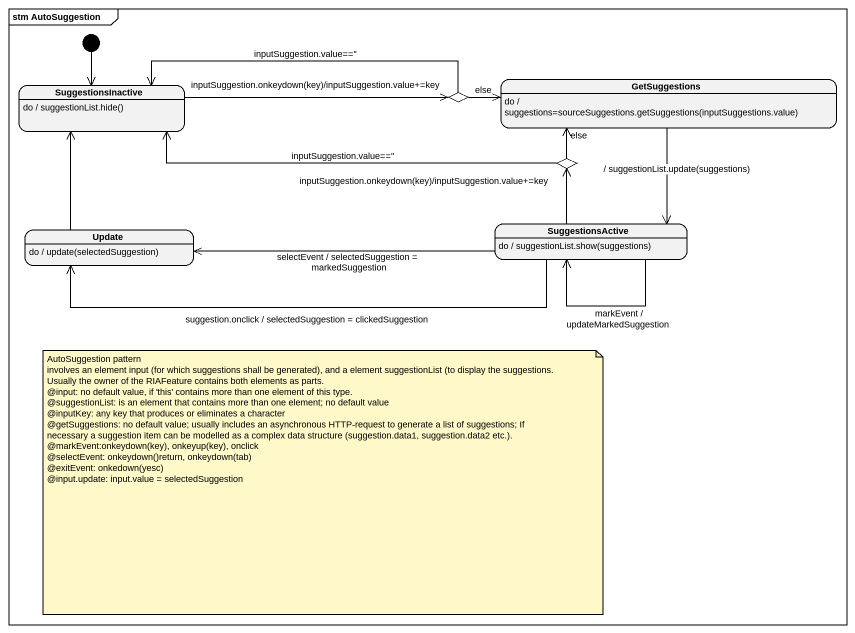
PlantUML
@startuml
mainframe stm AutoSuggestion
hide empty description
state SuggestionsInactive
SuggestionsInactive : do / suggestionList.hide()
state choice1 <<choice>>
state GetSuggestions
GetSuggestions : do / suggestions=sourceSuggestions.getSuggestions(inputSuggestions.value)
state choice2 <<choice>>
state SuggestionsActive
SuggestionsActive : do / suggestionList.show(suggestions)
state Update
Update : do / update(selectedSuggestion)
[*] --> SuggestionsInactive
SuggestionsInactive -right-> choice1 : inputSuggestion.onkeydown(key)/inputSuggestion.value+=key
choice1 -left-> SuggestionsInactive : inputSuggestion.value==''
choice1 -right-> GetSuggestions : else
GetSuggestions --> SuggestionsActive : / suggestionList.update(suggestions)
choice2 -left-> SuggestionsInactive : inputSuggestion.value==''
choice2 -right-> GetSuggestions : else
SuggestionsActive -up-> choice2 : inputSuggestion.onkeydown(key)/inputSuggestion.value+=key
SuggestionsActive --> SuggestionsActive : markEvent / updateMarkedSuggestion
SuggestionsActive -left-> Update : selectEvent / selectedSuggestion = markedSuggestion
SuggestionsActive -left-> Update : suggestion.onclick / selectedSuggestion = clickedSuggestion
Update -up-> SuggestionsInactive
note as N1
  AutoSuggestion pattern
  involves an element input (for which suggestions shall be generated), and a element suggestionList (to display the suggestions.
  Usually the owner of the RIAFeature contains both elements as parts.
  ~@input: no default value, if 'this' contains more than one element of this type.
  ~@suggestionList: is an element that contains more than one element; no default value
  ~@inputKey: any key that produces or eliminates a character
  ~@getSuggestions: no default value; usually includes an asynchronous HTTP-request to generate a list of suggestions; If necessary a suggestion item can be modelled as a complex data structure (suggestion.data1, suggestion.data2 etc.).
  ~@markEvent:onkeydown(key), onkeyup(key), onclick
  ~@selectEvent: onkeydown()return, onkeydown(tab)
  ~@exitEvent: onkedown(yesc)
  ~@input.update: input.value = selectedSuggestion
end note
@enduml
